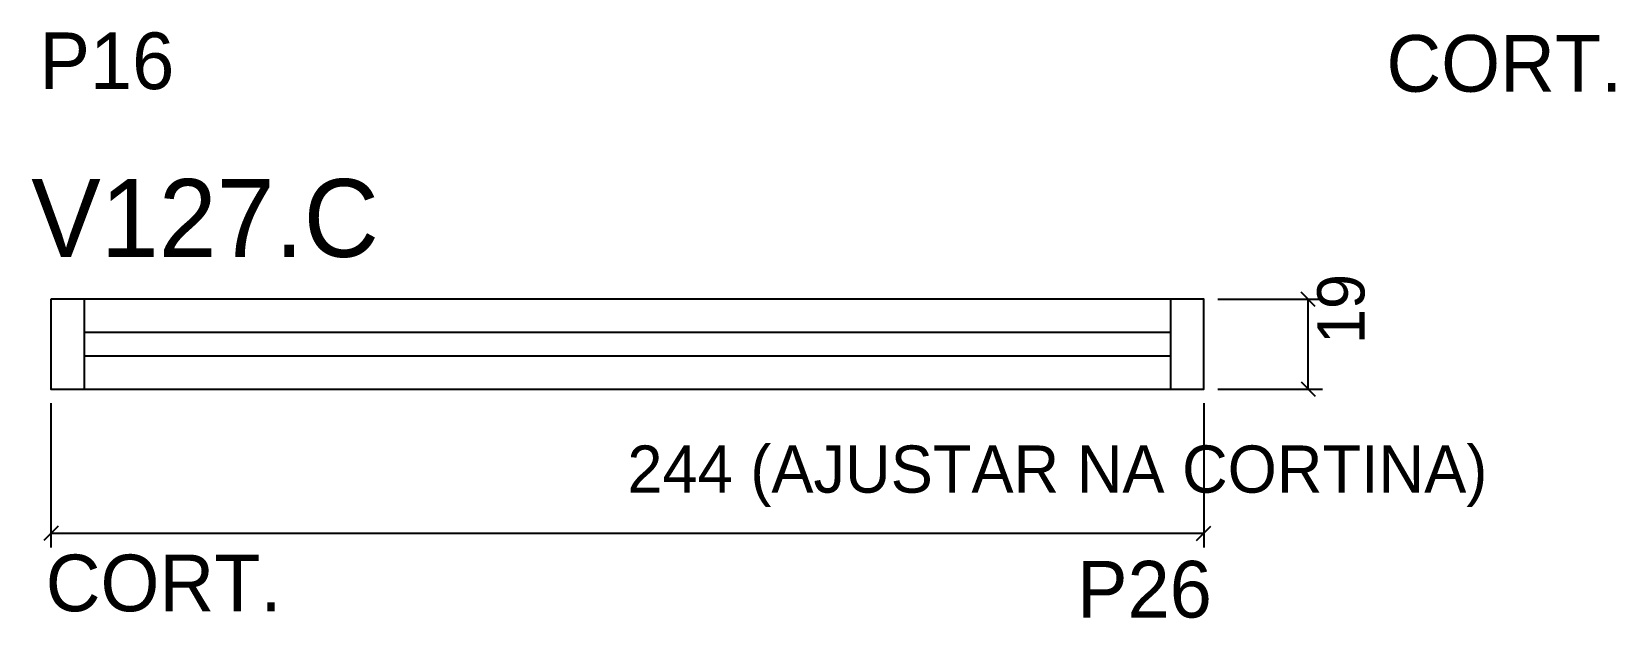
# Model space of a CAD drawing. Header units: metres. Extents: x 2533 to 2868, y 16185 to 16309.
import ezdxf

# ---------------------------------------------------------------- set-up
doc = ezdxf.new("R2010")
doc.units = ezdxf.units.M
for name, color, linetype in [('5', 7, 'Continuous'), ('COTA', 7, 'Continuous'), ('NOMENCLATURA', 7, 'Continuous'), ('Painéis', 7, 'Continuous'), ('SARR_2.2x7', 7, 'Continuous')]:
    doc.layers.add(name, color=color, linetype=linetype)

msp = doc.modelspace()

# ---------------------------------------------------------------- linework, layer by layer
at = {"layer": 'COTA', "color": 4, "lineweight": 25}
for p, q in [((2784.34, 16252.45), (2806.46, 16252.45)), ((2803.46, 16233.45), (2803.46, 16252.45)), ((2784.34, 16233.45), (2806.46, 16233.45)), ((2537.34, 16230.45), (2537.34, 16199.89)), ((2781.34, 16230.45), (2781.34, 16199.89)), ((2537.34, 16202.89), (2781.34, 16202.89))]:
    msp.add_line(p, q, dxfattribs=at)
at = {"layer": 'COTA', "color": 0, "lineweight": 25}
for p, q in [((2804.96, 16250.95), (2801.96, 16253.95)), ((2801.96, 16234.95), (2804.96, 16231.95)), ((2538.84, 16204.39), (2535.84, 16201.39)), ((2779.84, 16201.39), (2782.84, 16204.39))]:
    msp.add_line(p, q, dxfattribs=at)
at = {"layer": 'Painéis', "color": 200, "lineweight": 25}
msp.add_lwpolyline([(2537.34, 16252.45), (2537.34, 16233.45), (2781.34, 16233.45), (2781.34, 16252.45), (2537.34, 16252.45)], dxfattribs=at)
at = {"layer": 'SARR_2.2x7', "color": 40, "lineweight": 25}
for p, q in [((2544.34, 16252.45), (2544.34, 16233.45)), ((2774.34, 16252.45), (2774.34, 16233.45)), ((2774.34, 16245.45), (2544.34, 16245.45)), ((2544.34, 16240.45), (2774.34, 16240.45))]:
    msp.add_line(p, q, dxfattribs=at)

# ---------------------------------------------------------------- texts
at = {"layer": '5', "color": 5, "lineweight": 25}
for s, p in [('P16', (2534.89, 16296.98)), ('CORT.', (2820.01, 16296.43)), ('CORT.', (2536.23, 16186.37)), ('P26', (2754.51, 16185.04))]:
    msp.add_text(s, height=12, rotation=360, dxfattribs=at).set_placement(p)
at = {"layer": 'COTA', "color": 240, "lineweight": 25}
msp.add_text('19', height=10, rotation=90, dxfattribs=at).set_placement((2815.37, 16242.95))
msp.add_text('244 (AJUSTAR NA CORTINA)', height=10, dxfattribs=at).set_placement((2659.34, 16211.49))
at = {"layer": 'NOMENCLATURA', "color": 7, "lineweight": 25}
msp.add_text('V127.C', height=16.5, dxfattribs=at).set_placement((2533.16, 16261.43))

doc.saveas('drawing.dxf')
